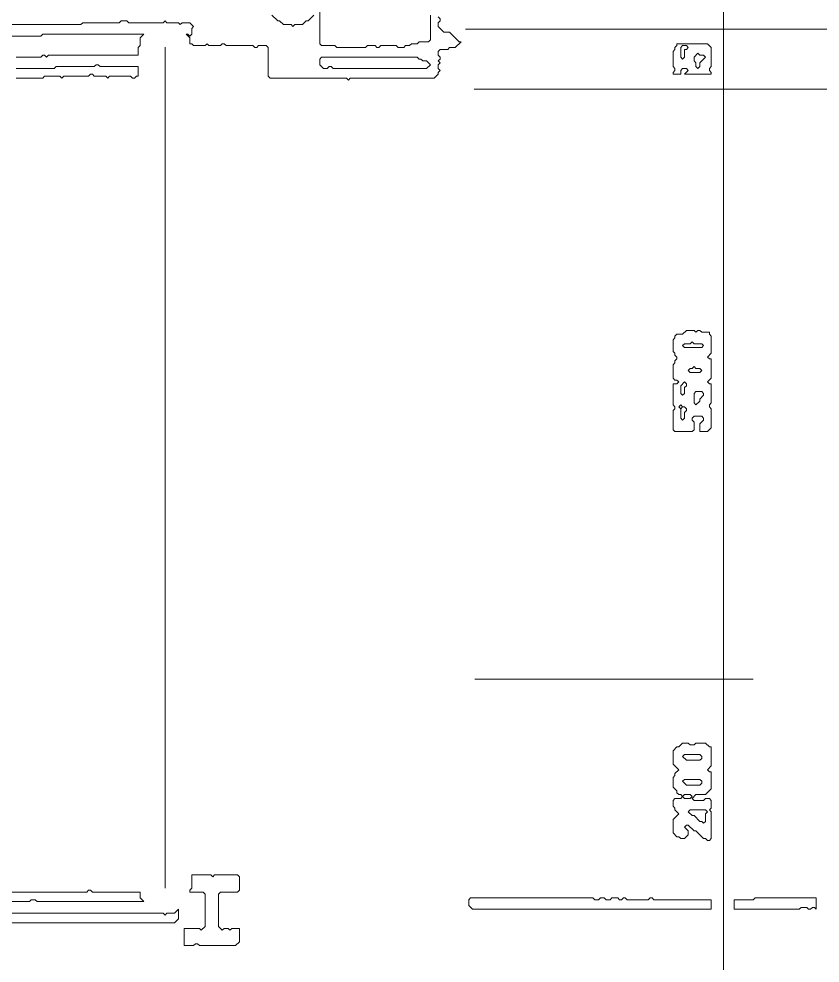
# Model space of a CAD drawing. Header units: millimetres. Extents: x 4 to 412, y 4 to 290.
# Drawn here: x 315.75 to 352.49, y 183.02 to 226.29 of the extents above; entities that cross this region are included whole.
import ezdxf

# ---------------------------------------------------------------- set-up
doc = ezdxf.new("R2010")
doc.units = ezdxf.units.MM
for name, color, linetype, lineweight in [('TRACE_CURVE', 6, 'Continuous', 0), ('TRACE_STRAIGHT', 5, 'Continuous', 0), ('TRACE_TEXT_SYMBOL', 6, 'Continuous', 0)]:
    doc.layers.add(name, color=color, linetype=linetype, lineweight=lineweight)

msp = doc.modelspace()

# ---------------------------------------------------------------- linework, layer by layer
at = {"layer": 'TRACE_CURVE', "color": 6}
for points in [[(334.621, 226.467), (334.621, 225.329), (334.534, 225.241), (334.096, 225.241), (334.008, 225.154), (333.746, 225.154), (333.658, 225.066), (333.483, 225.066), (333.395, 224.978), (333.133, 224.978), (333.045, 225.066), (332.345, 225.066), (332.257, 224.978), (332.169, 224.978), (332.082, 225.066), (331.732, 225.066), (331.644, 224.978), (330.33, 224.978), (330.243, 225.066), (329.63, 225.066), (329.542, 225.154), (329.542, 226.905)], [(326.74, 225.066), (327.09, 225.066), (327.178, 224.978), (327.178, 223.665), (327.265, 223.577), (330.768, 223.577), (330.856, 223.49), (330.943, 223.577), (334.797, 223.577), (334.972, 223.752), (334.972, 223.84), (335.059, 223.928), (334.972, 224.015), (334.972, 224.19), (335.059, 224.278), (334.972, 224.365), (335.059, 224.453), (335.059, 224.541), (334.972, 224.628), (334.972, 224.803), (335.059, 224.891), (335.41, 224.891), (335.497, 224.978), (335.76, 224.978), (336.023, 225.241), (335.935, 225.241), (335.497, 225.679), (335.234, 225.679), (334.972, 225.942), (334.972, 226.117), (335.059, 226.204), (335.059, 226.292), (334.972, 226.38)], [(328.404, 226.029), (328.316, 225.942), (328.229, 226.029), (327.878, 226.029), (327.703, 226.204), (327.616, 226.204), (327.353, 226.467)], [(329.279, 226.467), (329.017, 226.204), (328.929, 226.204), (328.754, 226.029), (328.404, 226.029)], [(311.327, 226.029), (318.595, 226.029), (318.683, 226.117), (320.347, 226.117), (320.434, 226.204), (320.697, 226.204), (320.785, 226.117), (322.361, 226.117), (322.449, 226.204), (322.536, 226.117), (323.062, 226.117), (323.149, 226.029), (323.237, 226.117), (323.587, 226.117), (323.762, 225.942), (323.675, 225.854), (323.675, 225.591), (323.587, 225.504), (323.5, 225.591), (323.412, 225.591), (323.587, 225.416), (323.587, 225.154), (323.675, 225.154), (323.762, 225.066), (324.288, 225.066), (324.375, 225.154), (324.463, 225.066), (324.988, 225.066), (325.076, 225.154), (325.163, 225.154), (325.251, 225.066), (326.477, 225.066), (326.565, 224.978), (326.652, 224.978), (326.74, 225.066)], [(315.618, 224.541), (316.756, 224.541), (316.844, 224.628), (316.931, 224.628), (317.019, 224.541), (317.107, 224.628), (321.223, 224.628), (321.223, 224.978), (321.31, 225.066), (321.31, 225.416), (321.485, 225.591), (316.844, 225.591), (316.756, 225.504), (313.341, 225.504)], [(315.618, 223.577), (316.844, 223.577), (316.931, 223.665), (317.632, 223.665), (317.72, 223.577), (317.807, 223.665), (318.946, 223.665), (319.033, 223.752), (319.121, 223.752), (319.208, 223.665), (319.734, 223.665), (319.821, 223.577), (319.909, 223.665), (320.872, 223.665), (320.96, 223.577), (321.047, 223.577), (321.135, 223.665), (321.223, 223.665), (321.223, 224.103), (319.471, 224.103), (319.384, 224.19), (319.296, 224.19), (319.208, 224.103), (317.457, 224.103), (317.369, 224.015), (315.618, 224.015)], [(314.479, 185.833), (316.231, 185.833), (316.318, 185.92), (316.494, 185.92), (316.581, 185.833), (321.485, 185.833), (321.31, 186.008), (321.31, 186.271), (319.121, 186.271), (319.033, 186.358), (318.946, 186.358), (318.858, 186.271), (314.479, 186.271)], [(314.479, 184.869), (322.887, 184.869), (323.062, 185.045), (323.062, 185.482), (322.887, 185.307), (322.536, 185.307), (322.449, 185.22), (322.361, 185.307), (314.479, 185.307)]]:
    msp.add_lwpolyline(points, dxfattribs=at)
msp.add_lwpolyline([(329.542, 224.453), (329.63, 224.541), (334.008, 224.541), (334.096, 224.453), (334.184, 224.453), (334.271, 224.365), (334.446, 224.365), (334.621, 224.19), (334.446, 224.015), (330.155, 224.015), (330.068, 224.103), (329.98, 224.103), (329.892, 224.015), (329.717, 224.015), (329.542, 224.19)], close=True, dxfattribs=at)
at = {"layer": 'TRACE_STRAIGHT', "color": 5}
for p, q in [((348.049, 252.893), (348.049, 167.968)), ((336.229, 225.821), (360.451, 225.821)), ((322.459, 224.99), (322.459, 186.455)), ((336.619, 223.073), (360.456, 223.073)), ((336.66, 196.031), (349.422, 196.031))]:
    msp.add_line(p, q, dxfattribs=at)
at = {"layer": 'TRACE_TEXT_SYMBOL', "color": 6}
for points in [[(345.919, 225.154), (345.919, 225.066), (345.831, 224.978), (345.831, 224.891), (345.743, 224.803), (345.743, 224.103), (345.831, 224.015), (345.831, 223.928), (345.743, 223.84), (345.743, 223.752), (346.094, 223.752), (346.094, 223.928), (346.181, 224.015), (346.356, 224.015), (346.444, 223.928), (346.269, 223.752), (347.495, 223.752), (347.495, 223.84), (347.407, 223.928), (347.407, 224.015), (347.495, 224.103), (347.495, 224.978), (347.32, 225.154)], [(346.094, 224.978), (346.181, 225.066), (346.356, 225.066), (346.444, 224.978), (346.356, 224.891), (346.269, 224.891), (346.269, 224.541), (346.181, 224.453), (346.094, 224.541)], [(346.882, 224.716), (346.969, 224.628), (347.145, 224.628), (347.232, 224.541), (346.969, 224.278), (346.969, 224.103), (346.882, 224.015), (346.794, 224.103), (346.794, 224.278), (346.707, 224.365), (346.707, 224.541)], [(346.356, 212.017), (346.181, 211.842), (345.919, 211.842), (345.831, 211.755), (345.831, 211.667), (345.743, 211.58), (345.743, 211.054), (345.831, 210.967), (345.831, 210.879), (345.919, 210.791), (345.919, 210.704), (345.831, 210.616), (345.831, 210.529), (345.743, 210.441), (345.743, 209.828), (345.831, 209.74), (345.919, 209.74), (346.006, 209.653), (345.919, 209.565), (345.743, 209.565), (345.743, 208.602), (345.831, 208.514), (345.831, 208.427), (345.743, 208.339), (345.743, 207.464), (345.831, 207.376), (346.619, 207.376), (346.707, 207.464), (346.707, 207.814), (346.619, 207.901), (346.619, 207.989), (346.707, 208.077), (347.057, 208.077), (347.145, 207.989), (347.145, 207.901), (346.969, 207.726), (346.969, 207.376), (347.32, 207.376), (347.495, 207.551), (347.495, 208.427), (347.407, 208.514), (347.407, 208.602), (347.495, 208.69), (347.495, 209.565), (347.407, 209.565), (347.32, 209.653), (347.495, 209.828), (347.495, 210.704), (347.407, 210.704), (347.32, 210.791), (347.495, 210.967), (347.495, 211.755), (347.407, 211.842), (347.407, 211.93), (347.057, 211.93), (346.969, 212.017), (346.882, 212.017), (346.794, 211.93), (346.707, 212.017)], [(346.532, 211.404), (346.619, 211.492), (346.707, 211.404), (347.057, 211.404), (347.145, 211.317), (347.057, 211.229), (346.269, 211.229), (346.181, 211.317), (346.269, 211.404)], [(346.619, 210.266), (346.707, 210.354), (346.794, 210.266), (346.969, 210.266), (347.057, 210.178), (346.969, 210.091), (346.532, 210.091), (346.444, 210.178), (346.532, 210.266)], [(346.269, 209.653), (346.356, 209.565), (346.356, 209.478), (346.269, 209.39), (346.269, 209.127), (346.181, 209.04), (346.094, 209.127), (346.094, 209.478)], [(346.707, 209.127), (346.794, 209.215), (347.057, 209.215), (347.145, 209.127), (347.145, 209.04), (346.969, 208.865), (346.969, 208.777), (346.794, 208.602), (346.707, 208.69)], [(346.006, 208.514), (346.094, 208.602), (346.181, 208.514), (346.094, 208.427)], [(346.094, 208.427), (346.181, 208.514), (346.269, 208.514), (346.356, 208.427), (346.356, 208.339), (346.269, 208.252), (346.269, 207.989), (346.181, 207.901), (346.094, 207.989)], [(346.181, 193.101), (346.006, 192.926), (345.919, 192.926), (345.743, 192.751), (345.743, 192.138), (346.006, 191.875), (345.831, 191.7), (345.831, 191.613), (345.743, 191.525), (345.743, 191.087), (345.919, 190.912), (345.919, 190.824), (346.006, 190.737), (346.094, 190.737), (346.181, 190.649), (346.094, 190.562), (345.831, 190.562), (345.743, 190.474), (345.743, 190.211), (345.831, 190.124), (345.831, 190.036), (346.006, 189.861), (345.743, 189.598), (345.743, 188.985), (345.919, 188.81), (346.006, 188.81), (346.094, 188.723), (346.269, 188.723), (346.444, 188.898), (346.444, 189.073), (346.269, 189.248), (346.356, 189.336), (346.444, 189.336), (346.707, 189.073), (346.794, 189.073), (347.145, 188.723), (347.232, 188.723), (347.32, 188.635), (347.407, 188.635), (347.495, 188.723), (347.495, 189.949), (347.407, 190.036), (347.495, 190.124), (347.495, 190.474), (347.407, 190.562), (347.232, 190.562), (347.145, 190.474), (346.707, 190.474), (346.619, 190.562), (346.794, 190.737), (347.232, 190.737), (347.495, 191), (347.495, 191.788), (347.407, 191.788), (347.32, 191.875), (347.495, 192.05), (347.495, 192.926), (347.407, 192.926), (347.232, 193.101), (346.794, 193.101), (346.707, 193.014), (346.532, 193.014), (346.444, 193.101)], [(346.181, 192.488), (346.269, 192.576), (346.969, 192.576), (347.057, 192.488), (347.057, 192.401), (346.969, 192.313), (346.356, 192.313)], [(346.181, 191.35), (346.269, 191.437), (346.969, 191.437), (347.057, 191.35), (347.057, 191.262), (346.969, 191.175), (346.356, 191.175)], [(346.181, 190.649), (346.269, 190.737), (346.532, 190.737), (346.619, 190.649), (346.532, 190.562), (346.269, 190.562)], [(346.444, 189.949), (346.532, 190.036), (347.232, 190.036), (347.32, 189.949), (347.232, 189.861), (347.232, 189.511), (347.145, 189.423), (347.057, 189.511), (346.969, 189.511), (346.707, 189.774), (346.619, 189.774)], [(323.675, 187.059), (323.675, 186.446), (323.587, 186.358), (323.587, 186.271), (324.2, 186.271), (324.288, 186.183), (324.288, 184.694), (324.113, 184.519), (324.025, 184.607), (323.324, 184.607), (323.324, 183.818), (323.762, 183.818), (323.85, 183.906), (323.937, 183.906), (324.025, 183.818), (325.689, 183.818), (325.864, 183.994), (325.864, 184.607), (325.514, 184.607), (325.426, 184.519), (325.339, 184.607), (325.163, 184.607), (325.076, 184.519), (324.901, 184.694), (324.901, 186.183), (324.988, 186.271), (325.776, 186.271), (325.864, 186.358), (325.864, 186.971), (325.776, 187.059), (324.726, 187.059), (324.638, 186.971), (324.55, 187.059)], [(336.461, 186.008), (336.373, 185.92), (336.373, 185.658), (336.548, 185.482), (347.495, 185.482), (347.495, 185.92), (344.868, 185.92), (344.78, 186.008), (344.693, 186.008), (344.605, 185.92), (343.642, 185.92), (343.554, 186.008), (343.466, 186.008), (343.379, 185.92), (343.291, 185.92), (343.204, 186.008), (342.941, 186.008), (342.853, 185.92), (342.678, 185.92), (342.591, 186.008), (342.416, 186.008), (342.328, 185.92), (342.153, 185.92), (342.065, 186.008)], [(349.509, 186.008), (349.422, 185.92), (348.546, 185.92), (348.546, 185.482), (351.523, 185.482), (351.611, 185.57), (351.874, 185.57), (351.961, 185.482), (352.049, 185.482), (352.136, 185.57), (352.224, 185.57), (352.311, 185.482), (352.311, 186.008)]]:
    msp.add_lwpolyline(points, close=True, dxfattribs=at)

doc.saveas('drawing.dxf')
